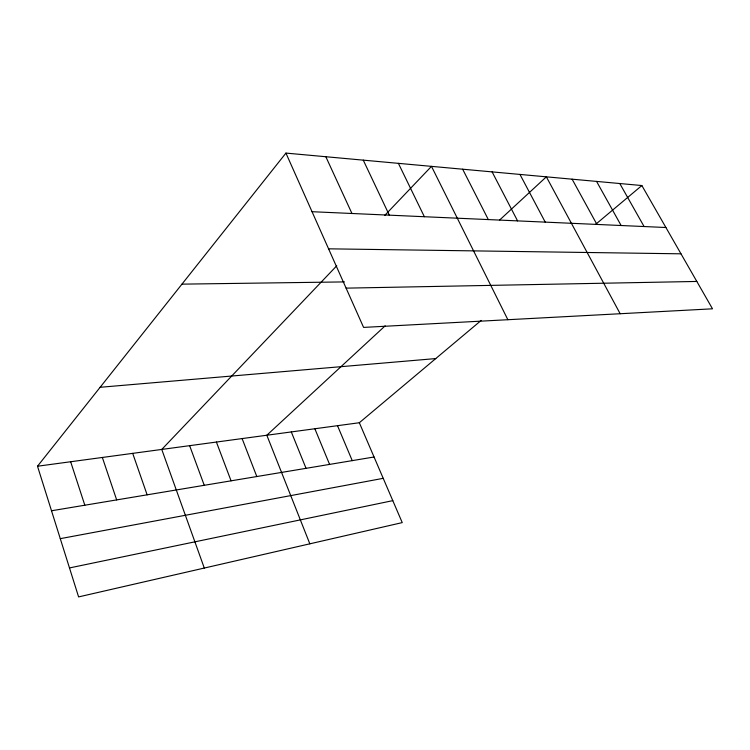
<?xml version="1.0" encoding="UTF-8"?>
<svg xmlns="http://www.w3.org/2000/svg" width="750" height="750" viewBox="0 0 750 750"><rect width="100%" height="100%" fill="white"/><g stroke="black" fill="none" stroke-linecap="round" stroke-linejoin="round"><path stroke-width="1.12" d="M481.209 320.409L359.334 422.738L402.234 522.609L78.6 596.906L37.5 466.228L285.928 153.094L641.859 185.541L712.5 308.812L363.591 327.403L285.928 153.094M336.75 265.781L161.766 449.438L204.291 568.05M384.637 215.531L431.484 166.359L507.863 319.716M385.162 325.837L266.822 435.234L309.834 543.825M499.716 219.947L546.356 176.831L620.166 313.734M595.631 224.353L641.859 185.541M69.488 567.938L392.794 500.644M60.281 538.659L383.212 478.331M51.516 510.769L374.053 456.994M37.5 466.228L359.334 422.738M100.125 387.291L435.75 358.575M346.106 288.141L696.825 281.447M181.959 284.147L344.447 281.906M328.584 248.822L680.981 253.819M312.047 211.706L665.916 227.513M619.781 183.525L644.091 226.537M596.569 181.416L621.131 225.516M572.119 179.184L596.934 224.438M519.966 174.431L545.231 222.122M492.112 171.891L517.584 220.894M462.666 169.209L488.316 219.581M398.4 163.35L424.359 216.722M363.263 160.144L389.316 215.156M325.837 156.731L351.956 213.497M337.509 425.681L352.247 460.631M314.85 428.747L329.587 464.409M291.3 431.925L306.047 468.337M242.109 438.581L256.809 476.541M216.403 442.05L231.066 480.834M189.637 445.669L204.253 485.306M132.694 453.366L147.131 494.831M102.347 457.462L116.672 499.913M70.65 461.747L84.825 505.219"/></g></svg>
